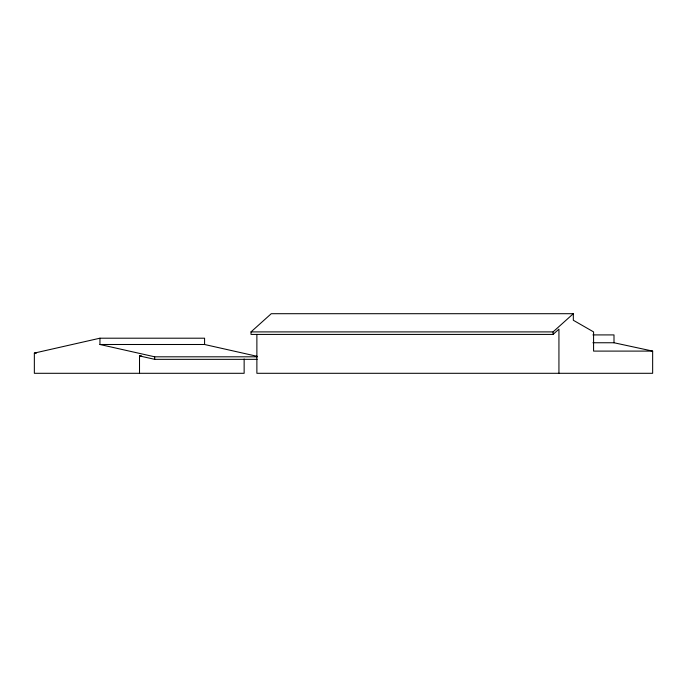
<?xml version="1.0" encoding="UTF-8"?>
<svg xmlns="http://www.w3.org/2000/svg" width="687" height="687" viewBox="0 0 687 687"><rect width="100%" height="100%" fill="white"/><g stroke="black" fill="none" stroke-linecap="round" stroke-linejoin="round"><path stroke-width="1.03" d="M558.935 373.299L558.935 329.15L553.069 334.423L251.013 334.423L251.013 331.898L271.262 313.701L573.319 313.701L573.319 320.262L593.577 331.898L593.577 351.1L652.65 351.1L652.65 373.299L256.878 373.299L256.878 334.406M251.013 331.898L553.069 331.898L573.319 313.701M244.143 358.992L244.143 373.299L34.35 373.299L34.35 353.084L99.95 338.202L204.58 338.202L204.58 344.496L257.239 356.347M592.898 334.913L613.998 334.913L613.998 342.753L652.65 351.1M592.898 342.753L613.998 342.753M99.95 338.202L99.95 344.496L204.58 344.496M34.35 353.084L36.488 353.084M139.513 373.299L139.513 355.926L141.651 355.926M99.95 344.496L154.687 356.811L257.17 356.811M139.513 355.926L154.687 359.335L257.17 359.335M553.069 331.898L553.069 334.423M154.687 356.811L154.687 359.335"/></g></svg>
